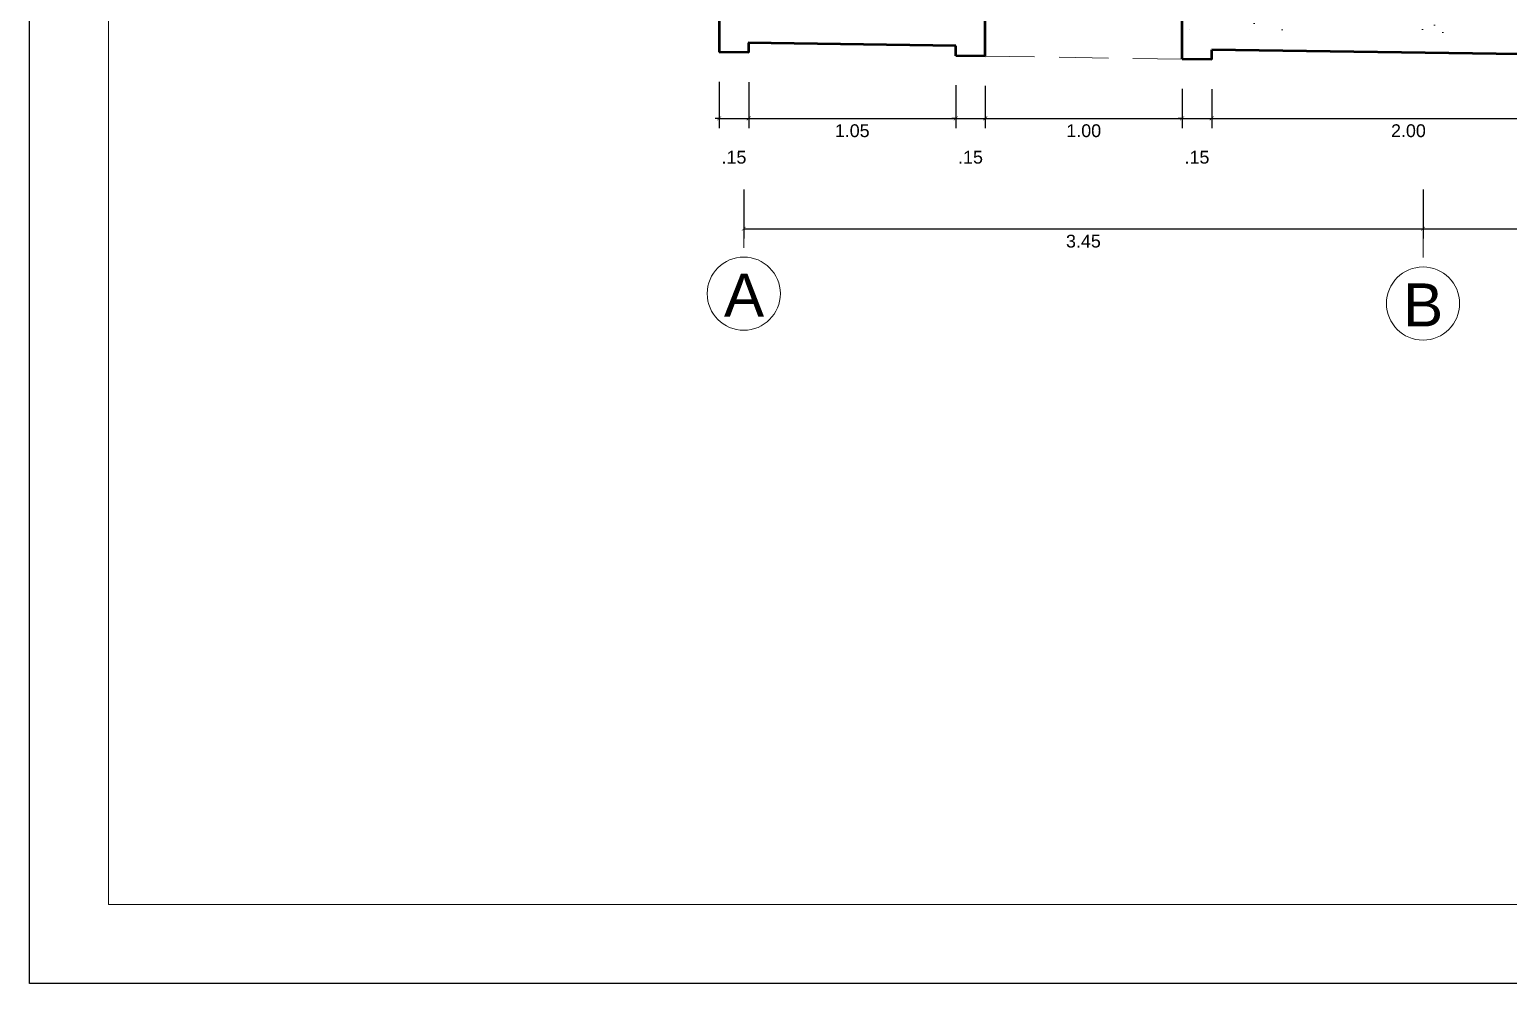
# Model space of a CAD drawing. Header units: millimetres. Extents: x 2033 to 2295, y 1536 to 1691.
# Drawn here: x 2105.31 to 2112.82, y 1610.58 to 1615.42 of the extents above; entities that cross this region are included whole.
import ezdxf

# ---------------------------------------------------------------- set-up
doc = ezdxf.new("R2010")
doc.units = ezdxf.units.MM
for name, pattern in [('ACAD_ISO10W100', [18, 12, -3, 0, -3]), ('HIDDEN2', [4.7625, 3.175, -1.5875]), ('RAYITAS', [0.375, 0.25, -0.125])]:
    doc.linetypes.add(name, pattern=pattern)
doc.layers.get('Defpoints').update_dxf_attribs({"color": 164})
for name, color, linetype, lineweight in [('cotas', 251, 'Continuous', 15), ('Detalles', 245, 'Continuous', 13), ('Ejes', 65, 'ACAD_ISO10W100', 15), ('muroalto', 12, 'Continuous', 50), ('NPT', 63, 'Continuous', 15), ('PROYECCIONES', 127, 'HIDDEN2', 5), ('Verde', 58, 'Continuous', 13)]:
    doc.layers.add(name, color=color, linetype=linetype, lineweight=lineweight)
doc.styles.add('Micky-Arial', font='arial.ttf', dxfattribs={"width": 1.5, "height": 0.125})
doc.styles.get("Standard").update_dxf_attribs({"font": 'arial.ttf'})
doc.dimstyles.new('Aritek', dxfattribs={"dimtxt": 0.065, "dimasz": 0.02, "dimexe": 0.05, "dimexo": 0.15, "dimgap": 0.03, "dimtad": 2, "dimtih": 1, "dimtoh": 1, "dimzin": 4, "dimdsep": 46, "dimtxsty": 'Standard', "dimblk": 'ARCHTICK', "dimcen": 0.1, "dimclrt": 7, "dimadec": 0, "dimazin": 0, "dimtfac": 1, "dimtmove": 2, "dimatfit": 1, "dimldrblk": 'DOTSMALL', "dimfxl": 0.2, "dimfxlon": 1, "dimarcsym": 0})

# ---------------------------------------------------------------- blocks, each defined once
blk = doc.blocks.new('_ArchTick')
at = {"color": 0, "linetype": 'ByBlock', "const_width": 0.15}
blk.add_lwpolyline([(-0.5, -0.5), (0.5, 0.5)], dxfattribs=at)
blk = doc.blocks.new('*D180')
at = {"layer": 'cotas', "color": 0, "lineweight": -2, "transparency": 16777216}
for p, q in [((2108.8114, 1615.1566), (2108.8114, 1614.9204)), ((2108.9614, 1615.1543), (2108.9614, 1614.9204)), ((2108.8114, 1614.9704), (2108.7914, 1614.9704)), ((2108.8114, 1614.9704), (2108.9614, 1614.9704)), ((2108.9614, 1614.9704), (2108.9814, 1614.9704))]:
    blk.add_line(p, q, dxfattribs=at)
at = {"layer": 'Defpoints', "color": 0, "transparency": 16777216}
for p in [(2108.8114, 1615.3066), (2108.9614, 1615.3043), (2108.9614, 1614.9704)]:
    blk.add_point(p, dxfattribs=at)
at = {"layer": 'cotas', "color": 0, "lineweight": -2, "transparency": 16777216, "xscale": 0.02, "yscale": 0.02, "zscale": 0.02}
blk.add_blockref('_ArchTick', (2108.8114, 1614.9704), dxfattribs=at)
at = {"layer": 'cotas', "color": 0, "lineweight": -2, "transparency": 16777216, "xscale": 0.02, "yscale": 0.02, "zscale": 0.02, "rotation": 180}
blk.add_blockref('_ArchTick', (2108.9614, 1614.9704), dxfattribs=at)
at = {"layer": 'cotas', "color": 7, "transparency": 16777216, "insert": (2108.8864, 1614.7726), "char_height": 0.065, "attachment_point": 5}
blk.add_mtext('.15', dxfattribs=at)
blk = doc.blocks.new('_DotSmall')
at = {"color": 0, "linetype": 'ByBlock', "const_width": 0.5}
blk.add_lwpolyline([(-0.0625, 0, 1), (0.0625, 0, 1)], format="xyb", close=True, dxfattribs=at)
blk = doc.blocks.new('*D181')
at = {"layer": 'cotas', "color": 0, "lineweight": -2, "transparency": 16777216}
for p, q in [((2108.9614, 1615.1543), (2108.9614, 1614.9204)), ((2110.0131, 1615.1386), (2110.0131, 1614.9204)), ((2108.9614, 1614.9704), (2110.0131, 1614.9704))]:
    blk.add_line(p, q, dxfattribs=at)
at = {"layer": 'Defpoints', "color": 0, "transparency": 16777216}
for p in [(2108.9614, 1615.3043), (2110.0131, 1615.2886), (2110.0131, 1614.9704)]:
    blk.add_point(p, dxfattribs=at)
at = {"layer": 'cotas', "color": 0, "lineweight": -2, "transparency": 16777216, "xscale": 0.02, "yscale": 0.02, "zscale": 0.02, "rotation": 180}
blk.add_blockref('_ArchTick', (2108.9614, 1614.9704), dxfattribs=at)
at = {"layer": 'cotas', "color": 0, "lineweight": -2, "transparency": 16777216, "xscale": 0.02, "yscale": 0.02, "zscale": 0.02}
blk.add_blockref('_ArchTick', (2110.0131, 1614.9704), dxfattribs=at)
at = {"layer": 'cotas', "color": 7, "transparency": 16777216, "insert": (2109.4872, 1614.9072), "char_height": 0.065, "attachment_point": 5}
blk.add_mtext('1.05', dxfattribs=at)
blk = doc.blocks.new('*D182')
at = {"layer": 'cotas', "color": 0, "lineweight": -2, "transparency": 16777216}
for p, q in [((2110.0131, 1615.1386), (2110.0131, 1614.9204)), ((2110.1631, 1615.1363), (2110.1631, 1614.9204)), ((2110.0131, 1614.9704), (2109.9931, 1614.9704)), ((2110.0131, 1614.9704), (2110.1631, 1614.9704)), ((2110.1631, 1614.9704), (2110.1831, 1614.9704))]:
    blk.add_line(p, q, dxfattribs=at)
at = {"layer": 'Defpoints', "color": 0, "transparency": 16777216}
for p in [(2110.0131, 1615.2886), (2110.1631, 1615.2863), (2110.1631, 1614.9704)]:
    blk.add_point(p, dxfattribs=at)
at = {"layer": 'cotas', "color": 0, "lineweight": -2, "transparency": 16777216, "xscale": 0.02, "yscale": 0.02, "zscale": 0.02}
blk.add_blockref('_ArchTick', (2110.0131, 1614.9704), dxfattribs=at)
at = {"layer": 'cotas', "color": 0, "lineweight": -2, "transparency": 16777216, "xscale": 0.02, "yscale": 0.02, "zscale": 0.02, "rotation": 180}
blk.add_blockref('_ArchTick', (2110.1631, 1614.9704), dxfattribs=at)
at = {"layer": 'cotas', "color": 7, "transparency": 16777216, "insert": (2110.0881, 1614.7726), "char_height": 0.065, "attachment_point": 5}
blk.add_mtext('.15', dxfattribs=at)
blk = doc.blocks.new('*D183')
at = {"layer": 'cotas', "color": 0, "lineweight": -2, "transparency": 16777216}
for p, q in [((2110.1631, 1615.1363), (2110.1631, 1614.9204)), ((2111.1631, 1615.1202), (2111.1631, 1614.9204)), ((2110.1631, 1614.9704), (2111.1631, 1614.9704))]:
    blk.add_line(p, q, dxfattribs=at)
at = {"layer": 'Defpoints', "color": 0, "transparency": 16777216}
for p in [(2110.1631, 1615.2863), (2111.1631, 1615.2702), (2111.1631, 1614.9704)]:
    blk.add_point(p, dxfattribs=at)
at = {"layer": 'cotas', "color": 0, "lineweight": -2, "transparency": 16777216, "xscale": 0.02, "yscale": 0.02, "zscale": 0.02, "rotation": 180}
blk.add_blockref('_ArchTick', (2110.1631, 1614.9704), dxfattribs=at)
at = {"layer": 'cotas', "color": 0, "lineweight": -2, "transparency": 16777216, "xscale": 0.02, "yscale": 0.02, "zscale": 0.02}
blk.add_blockref('_ArchTick', (2111.1631, 1614.9704), dxfattribs=at)
at = {"layer": 'cotas', "color": 7, "transparency": 16777216, "insert": (2110.6631, 1614.9072), "char_height": 0.065, "attachment_point": 5}
blk.add_mtext('1.00', dxfattribs=at)
blk = doc.blocks.new('*D184')
at = {"layer": 'cotas', "color": 0, "lineweight": -2, "transparency": 16777216}
for p, q in [((2111.1631, 1615.1202), (2111.1631, 1614.9204)), ((2111.3131, 1615.1191), (2111.3131, 1614.9204)), ((2111.1631, 1614.9704), (2111.1431, 1614.9704)), ((2111.1631, 1614.9704), (2111.3131, 1614.9704)), ((2111.3131, 1614.9704), (2111.3331, 1614.9704))]:
    blk.add_line(p, q, dxfattribs=at)
at = {"layer": 'Defpoints', "color": 0, "transparency": 16777216}
for p in [(2111.1631, 1615.2702), (2111.3131, 1615.2691), (2111.3131, 1614.9704)]:
    blk.add_point(p, dxfattribs=at)
at = {"layer": 'cotas', "color": 0, "lineweight": -2, "transparency": 16777216, "xscale": 0.02, "yscale": 0.02, "zscale": 0.02}
blk.add_blockref('_ArchTick', (2111.1631, 1614.9704), dxfattribs=at)
at = {"layer": 'cotas', "color": 0, "lineweight": -2, "transparency": 16777216, "xscale": 0.02, "yscale": 0.02, "zscale": 0.02, "rotation": 180}
blk.add_blockref('_ArchTick', (2111.3131, 1614.9704), dxfattribs=at)
at = {"layer": 'cotas', "color": 7, "transparency": 16777216, "insert": (2111.2381, 1614.7726), "char_height": 0.065, "attachment_point": 5}
blk.add_mtext('.15', dxfattribs=at)
blk = doc.blocks.new('*D185')
at = {"layer": 'cotas', "color": 0, "lineweight": -2, "transparency": 16777216}
for p, q in [((2111.3131, 1615.1191), (2111.3131, 1614.9204)), ((2113.3114, 1615.0891), (2113.3114, 1614.9204)), ((2111.3131, 1614.9704), (2113.3114, 1614.9704))]:
    blk.add_line(p, q, dxfattribs=at)
at = {"layer": 'Defpoints', "color": 0, "transparency": 16777216}
for p in [(2111.3131, 1615.2691), (2113.3114, 1615.2391), (2113.3114, 1614.9704)]:
    blk.add_point(p, dxfattribs=at)
at = {"layer": 'cotas', "color": 0, "lineweight": -2, "transparency": 16777216, "xscale": 0.02, "yscale": 0.02, "zscale": 0.02, "rotation": 180}
blk.add_blockref('_ArchTick', (2111.3131, 1614.9704), dxfattribs=at)
at = {"layer": 'cotas', "color": 0, "lineweight": -2, "transparency": 16777216, "xscale": 0.02, "yscale": 0.02, "zscale": 0.02}
blk.add_blockref('_ArchTick', (2113.3114, 1614.9704), dxfattribs=at)
at = {"layer": 'cotas', "color": 7, "transparency": 16777216, "insert": (2112.3122, 1614.9072), "char_height": 0.065, "attachment_point": 5}
blk.add_mtext('2.00', dxfattribs=at)
blk = doc.blocks.new('*D208')
at = {"layer": 'cotas', "color": 0, "lineweight": -2, "transparency": 16777216}
for p, q in [((2108.9364, 1614.6098), (2108.9364, 1614.3598)), ((2112.3864, 1614.6098), (2112.3864, 1614.3598)), ((2108.9364, 1614.4098), (2112.3864, 1614.4098))]:
    blk.add_line(p, q, dxfattribs=at)
at = {"layer": 'Defpoints', "color": 0, "transparency": 16777216}
for p in [(2108.9364, 1617.5213), (2112.3864, 1617.524), (2112.3864, 1614.4098)]:
    blk.add_point(p, dxfattribs=at)
at = {"layer": 'cotas', "color": 0, "lineweight": -2, "transparency": 16777216, "xscale": 0.02, "yscale": 0.02, "zscale": 0.02, "rotation": 180}
blk.add_blockref('_ArchTick', (2108.9364, 1614.4098), dxfattribs=at)
at = {"layer": 'cotas', "color": 0, "lineweight": -2, "transparency": 16777216, "xscale": 0.02, "yscale": 0.02, "zscale": 0.02}
blk.add_blockref('_ArchTick', (2112.3864, 1614.4098), dxfattribs=at)
at = {"layer": 'cotas', "color": 7, "transparency": 16777216, "insert": (2110.6614, 1614.3466), "char_height": 0.065, "attachment_point": 5}
blk.add_mtext('3.45', dxfattribs=at)
blk = doc.blocks.new('*D209')
at = {"layer": 'cotas', "color": 0, "lineweight": -2, "transparency": 16777216}
for p, q in [((2112.3864, 1614.6098), (2112.3864, 1614.3598)), ((2113.6364, 1614.6098), (2113.6364, 1614.3598)), ((2112.3864, 1614.4098), (2113.6364, 1614.4098))]:
    blk.add_line(p, q, dxfattribs=at)
at = {"layer": 'Defpoints', "color": 0, "transparency": 16777216}
for p in [(2113.6364, 1620.7013), (2112.3864, 1617.524), (2113.6364, 1614.4098)]:
    blk.add_point(p, dxfattribs=at)
at = {"layer": 'cotas', "color": 0, "lineweight": -2, "transparency": 16777216, "xscale": 0.02, "yscale": 0.02, "zscale": 0.02, "rotation": 180}
blk.add_blockref('_ArchTick', (2112.3864, 1614.4098), dxfattribs=at)
at = {"layer": 'cotas', "color": 0, "lineweight": -2, "transparency": 16777216, "xscale": 0.02, "yscale": 0.02, "zscale": 0.02}
blk.add_blockref('_ArchTick', (2113.6364, 1614.4098), dxfattribs=at)
at = {"layer": 'cotas', "color": 7, "transparency": 16777216, "insert": (2113.0114, 1614.3466), "char_height": 0.065, "attachment_point": 5}
blk.add_mtext('1.25', dxfattribs=at)

msp = doc.modelspace()

# ---------------------------------------------------------------- hatches: boundary and pattern name
at = {"layer": 'Verde'}
h = msp.add_hatch(dxfattribs=at)
h.set_pattern_fill('AR-SAND', color=256, scale=0.009, style=0)
h.set_pattern_definition([(37.5, (2.70534, -67.21002), (-0.01440028, 0.440471914), [0, -0.347472, 0, -0.38862, 0, -0.371475]), (7.5, (2.70534, -67.21), (0.40457095, 0.64514259), [0, -0.187452, 0, -0.313182, 0, -0.120015]), (327.5, (2.42417, -67.21002), (0.711893133, 0.001293466), [0, -0.1143, 0, -0.41148, 0, -0.53721]), (317.5, (2.42417, -67.21), (0.68720081, 0.20063639), [0, -0.05715, 0, -0.269748, 0, -0.30861])])
h.paths.add_polyline_path([(2116.6614, 1620.4763), (2113.1114, 1620.4763), (2113.1114, 1617.4026, -0.094436), (2111.8352, 1616.693, 0.301134), (2111.1631, 1615.7075), (2111.1631, 1615.4213), (2116.6614, 1615.3389)])
h.paths.add_polyline_path([(2114.3114, 1618.2418), (2114.0114, 1618.2418), (2114.0114, 1618.5418), (2114.3114, 1618.5418)], flags=16)
h.paths.add_polyline_path([(2114.3114, 1618.6918), (2114.0114, 1618.6918), (2114.0114, 1618.9918), (2114.3114, 1618.9918)], flags=16)
h.paths.add_polyline_path([(2114.3114, 1618.0918), (2114.3114, 1617.7918), (2114.0114, 1617.7918), (2114.0114, 1618.0918)], flags=16)
h.paths.add_polyline_path([(2115.4614, 1618.5418), (2115.7614, 1618.5418), (2115.7614, 1618.2418), (2115.4614, 1618.2418)], flags=16)
h.paths.add_polyline_path([(2115.4614, 1618.6918), (2115.4614, 1618.9918), (2115.7614, 1618.9918), (2115.7614, 1618.6918)], flags=16)
h.paths.add_polyline_path([(2115.4614, 1618.0918), (2115.7614, 1618.0918), (2115.7614, 1617.7918), (2115.4614, 1617.7918)], flags=16)
h.paths.add_polyline_path([(2114.3114, 1619.1418), (2114.0114, 1619.1418), (2114.0114, 1619.4418), (2114.3114, 1619.4418)], flags=16)
h.paths.add_polyline_path([(2114.3114, 1617.6418), (2114.3114, 1617.3418), (2114.0114, 1617.3418), (2114.0114, 1617.6418)], flags=16)
h.paths.add_polyline_path([(2115.4614, 1619.1418), (2115.4614, 1619.4418), (2115.7614, 1619.4418), (2115.7614, 1619.1418)], flags=16)
h.paths.add_polyline_path([(2115.4614, 1617.6418), (2115.7614, 1617.6418), (2115.7614, 1617.3418), (2115.4614, 1617.3418)], flags=16)
h.paths.add_polyline_path([(2114.3114, 1619.5918), (2114.0114, 1619.5918), (2114.0114, 1619.8918), (2114.3114, 1619.8918)], flags=16)
h.paths.add_polyline_path([(2114.3114, 1617.1918), (2114.3114, 1616.8918), (2114.0114, 1616.8918), (2114.0114, 1617.1918)], flags=16)
h.paths.add_polyline_path([(2115.4614, 1619.5918), (2115.4614, 1619.8918), (2115.7614, 1619.8918), (2115.7614, 1619.5918)], flags=16)
h.paths.add_polyline_path([(2115.4614, 1617.1918), (2115.7614, 1617.1918), (2115.7614, 1616.8918), (2115.4614, 1616.8918)], flags=16)
h.paths.add_polyline_path([(2114.3114, 1620.0418), (2114.0114, 1620.0418), (2114.0114, 1620.3418), (2114.3114, 1620.3418)], flags=16)
h.paths.add_polyline_path([(2115.4614, 1620.0418), (2115.4614, 1620.3418), (2115.7614, 1620.3418), (2115.7614, 1620.0418)], flags=16)
h.paths.add_polyline_path([(2114.3114, 1616.7418), (2114.3114, 1616.4418), (2114.0114, 1616.4418), (2114.0114, 1616.7418)], flags=16)
h.paths.add_polyline_path([(2115.4614, 1616.7418), (2115.7614, 1616.7418), (2115.7614, 1616.4418), (2115.4614, 1616.4418)], flags=16)
h.paths.add_polyline_path([(2114.3114, 1616.2918), (2114.3114, 1615.9918), (2114.0114, 1615.9918), (2114.0114, 1616.2918)], flags=16)
h.paths.add_polyline_path([(2115.4614, 1616.2918), (2115.7614, 1616.2918), (2115.7614, 1615.9918), (2115.4614, 1615.9918)], flags=16)
h.paths.add_polyline_path([(2114.3114, 1615.8418), (2114.3114, 1615.5418), (2114.0114, 1615.5418), (2114.0114, 1615.8418)], flags=16)
h.paths.add_polyline_path([(2115.4614, 1615.8418), (2115.7614, 1615.8418), (2115.7614, 1615.5418), (2115.4614, 1615.5418)], flags=16)
h.paths.add_polyline_path([(2109.6384, 1616.6193, -0.046208), (2108.9614, 1616.8622), (2108.9614, 1615.4544), (2110.1631, 1615.4363), (2110.1631, 1615.7075, 0.259941)])

# ---------------------------------------------------------------- linework, layer by layer
at = {"layer": 'Defpoints'}
msp.add_lwpolyline([(2105.309, 1638.2203), (2133.309, 1638.2203), (2133.309, 1610.5779), (2105.309, 1610.5779)], close=True, dxfattribs=at)
at = {"layer": 'Detalles'}
msp.add_arc((2112.2431, 1615.6928), 1.0801, 194.58795, 194.58856, dxfattribs=at)
at = {"layer": 'Ejes', "ltscale": 0.02}
for p, q in [((2108.9364, 1614.5536), (2108.9364, 1614.2659)), ((2112.3864, 1614.5036), (2112.3864, 1614.2159))]:
    msp.add_line(p, q, dxfattribs=at)
at = {"layer": 'Ejes', "color": 32, "linetype": 'Continuous'}
for centre in [(2108.9364, 1614.0802), (2112.3864, 1614.0302)]:
    msp.add_circle(centre, 0.1857, dxfattribs=at)
at = {"layer": 'muroalto', "linetype": 'Continuous', "ltscale": 0.07}
for p, q in [((2108.8114, 1635.2066), (2108.8114, 1615.3066)), ((2110.0131, 1615.3386), (2108.9591, 1615.3544)), ((2108.9614, 1615.3043), (2108.8114, 1615.3066)), ((2110.1631, 1615.2863), (2110.0131, 1615.2886)), ((2111.1631, 1615.3213), (2111.1609, 1615.3214)), ((2111.3131, 1615.2691), (2111.1631, 1615.2713)), ((2113.3114, 1615.2891), (2111.3131, 1615.3191))]:
    msp.add_line(p, q, dxfattribs=at)
at = {"layer": 'muroalto'}
for p, q in [((2110.1631, 1615.2863), (2110.1631, 1615.4863)), ((2111.1631, 1615.2713), (2111.1631, 1615.4713)), ((2108.9614, 1615.3043), (2108.9614, 1615.3544)), ((2110.0131, 1615.2886), (2110.0131, 1615.3386)), ((2111.3131, 1615.2691), (2111.3131, 1615.3191))]:
    msp.add_line(p, q, dxfattribs=at)
at = {"layer": 'NPT'}
msp.add_lwpolyline([(2105.709, 1637.8203), (2132.909, 1637.8203), (2132.909, 1610.9779), (2105.709, 1610.9779)], close=True, dxfattribs=at)
at = {"layer": 'PROYECCIONES', "linetype": 'RAYITAS'}
msp.add_line((2110.1631, 1615.2863), (2111.1631, 1615.2702), dxfattribs=at)

# ---------------------------------------------------------------- texts
at = {"layer": 'Ejes', "color": 7, "linetype": 'Continuous', "style": 'Micky-Arial'}
for s, p in [('A', (2108.8359, 1613.9637)), ('B', (2112.285, 1613.9137))]:
    msp.add_text(s, height=0.2187, dxfattribs=at).set_placement(p)

# ---------------------------------------------------------------- dimensions: what is measured, and where the dimension line sits
at = {"layer": 'cotas'}
for base, p1, p2, picture, middle in [((2113.6364, 1614.4098), (2112.3864, 1617.524), (2113.6364, 1620.7013), '*D209', (2113.0114, 1614.3466)), ((2112.3864, 1614.4098), (2108.9364, 1617.5213), (2112.3864, 1617.524), '*D208', (2110.6614, 1614.3466)), ((2108.9614, 1614.9704), (2108.8114, 1615.3066), (2108.9614, 1615.3043), '*D180', (2108.8864, 1614.7726)), ((2110.0131, 1614.9704), (2108.9614, 1615.3043), (2110.0131, 1615.2886), '*D181', (2109.4872, 1614.9072)), ((2110.1631, 1614.9704), (2110.0131, 1615.2886), (2110.1631, 1615.2863), '*D182', (2110.0881, 1614.7726)), ((2111.1631, 1614.9704), (2110.1631, 1615.2863), (2111.1631, 1615.2702), '*D183', (2110.6631, 1614.9072)), ((2111.3131, 1614.9704), (2111.1631, 1615.2702), (2111.3131, 1615.2691), '*D184', (2111.2381, 1614.7726)), ((2113.3114, 1614.9704), (2111.3131, 1615.2691), (2113.3114, 1615.2391), '*D185', (2112.3122, 1614.9072))]:
    dim = msp.add_linear_dim(base=base, p1=p1, p2=p2, dimstyle='Aritek', dxfattribs=at)
    dim.commit()
    dim.dimension.update_dxf_attribs({"geometry": picture, "text_midpoint": middle})

doc.saveas('drawing.dxf')
